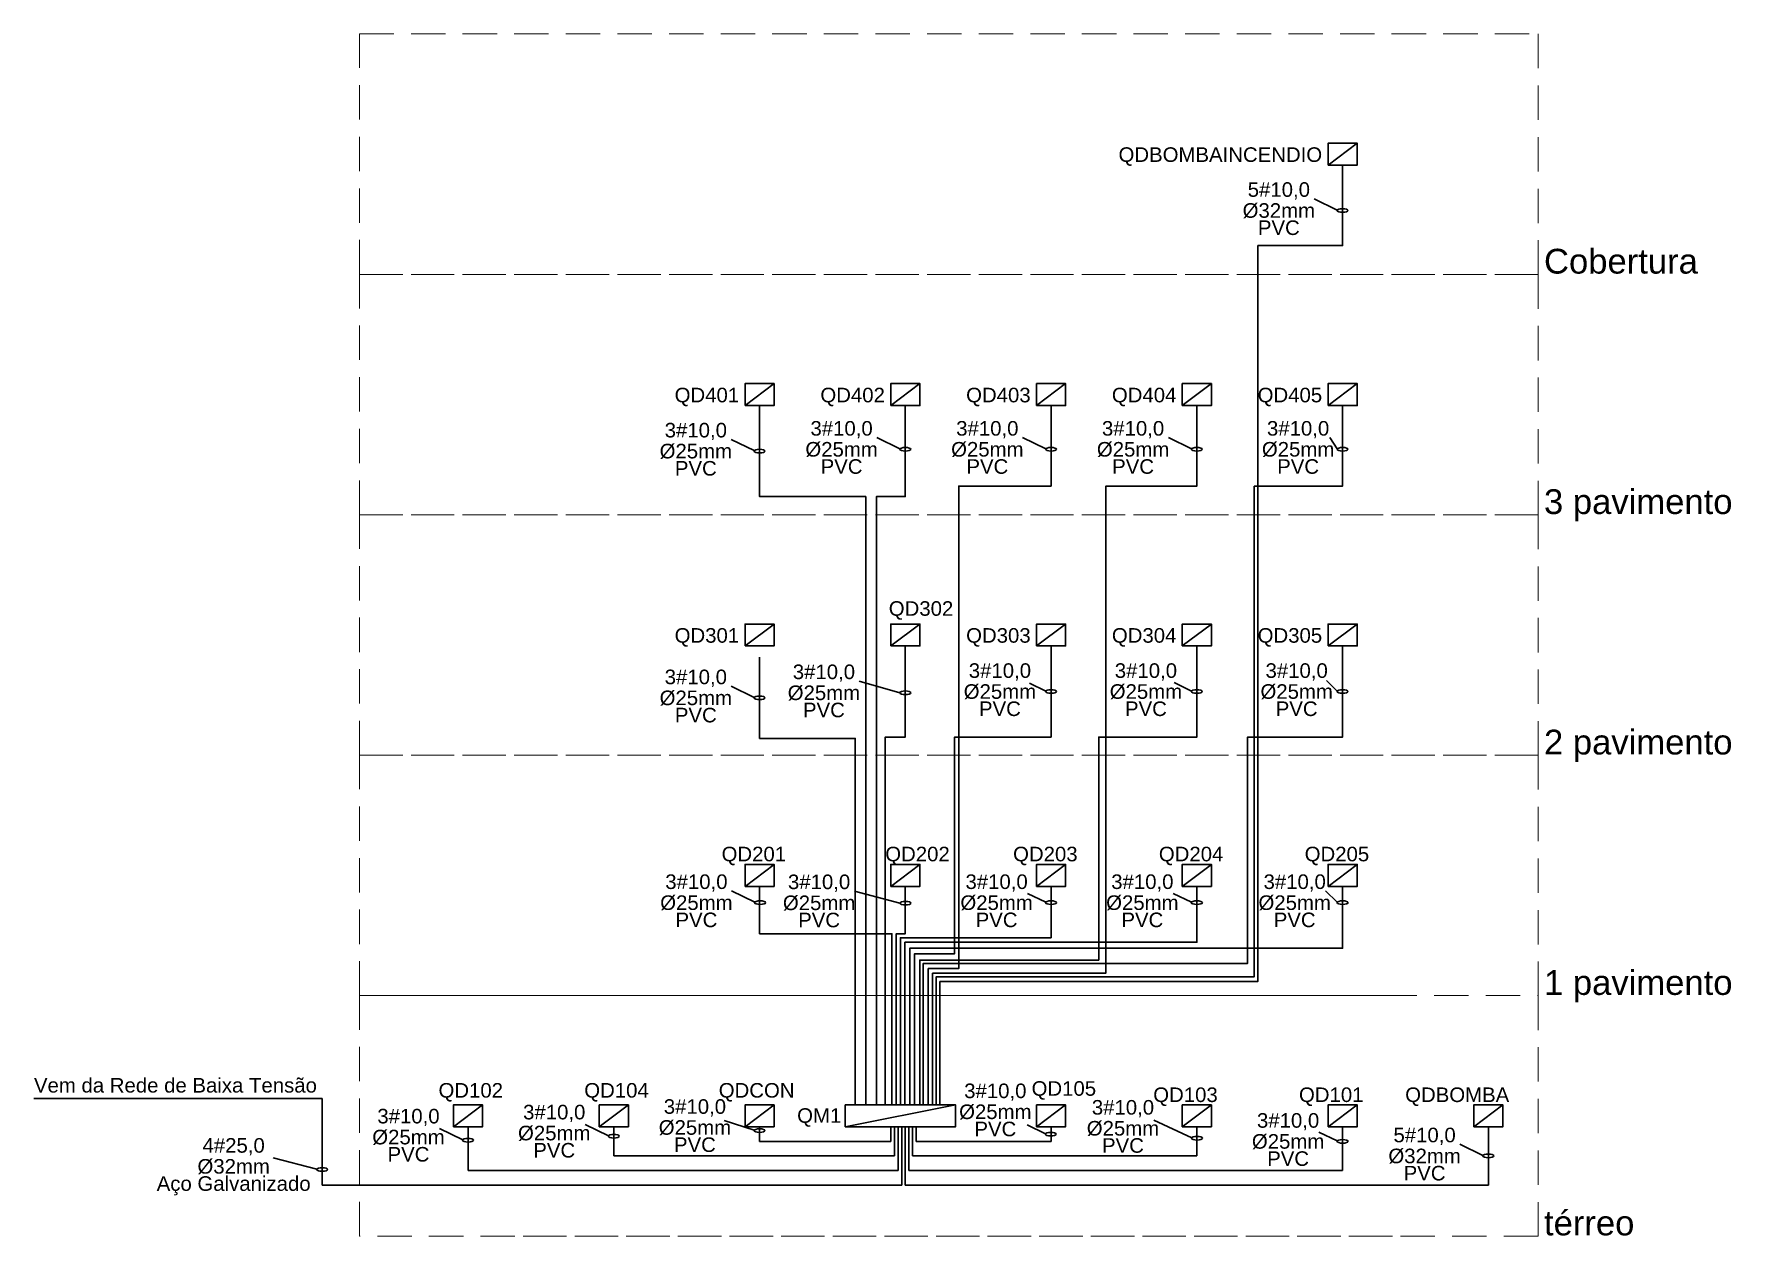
# Model space of a CAD drawing. Header units: inches. Extents: x -6.9 to 80.3, y -2.3 to 48.8.
# Drawn here: x 39.93 to 52.26, y 40.04 to 48.78 of the extents above; entities that cross this region are included whole.
import ezdxf
from ezdxf.enums import TextEntityAlignment as Align

# ---------------------------------------------------------------- set-up
doc = ezdxf.new("R2010")
doc.units = ezdxf.units.IN
doc.header["$MEASUREMENT"] = 0
doc.linetypes.add('HIDDEN', pattern=[0.375, 0.25, -0.125])
for name, color, linetype, lineweight in [('DI-Disjuntor', 1, 'Continuous', 30), ('DI-Fios', 8, 'Continuous', 30), ('DI-Linhas do diagrama', 7, 'HIDDEN', 20), ('DI-Textos do diagrama', 5, 'Continuous', 20), ('DI-Título do diagrama', 5, 'Continuous', 30), ('EL-Textos fios', 7, 'Continuous', 30), ('TEXTO', 7, 'Continuous', 20)]:
    doc.layers.add(name, color=color, linetype=linetype, lineweight=lineweight)
doc.styles.add('Arial', font='arial.ttf')

msp = doc.modelspace()

# ---------------------------------------------------------------- linework, layer by layer
at = {"layer": 'DI-Disjuntor'}
for p, q in [((49.329, 47.825), (49.5408, 47.9838)), ((45.093, 46.0776), (45.3048, 46.2365)), ((46.152, 46.0776), (46.3638, 46.2365)), ((47.211, 46.0776), (47.4228, 46.2365)), ((48.27, 46.0776), (48.4818, 46.2365)), ((49.329, 46.0776), (49.5408, 46.2365)), ((45.093, 44.3303), (45.3048, 44.4891)), ((46.152, 44.3303), (46.3638, 44.4891)), ((47.211, 44.3303), (47.4228, 44.4891)), ((48.27, 44.3303), (48.4818, 44.4891)), ((49.329, 44.3303), (49.5408, 44.4891)), ((45.093, 42.5829), (45.3048, 42.7418)), ((46.152, 42.5829), (46.3638, 42.7418)), ((47.211, 42.5829), (47.4228, 42.7418)), ((48.27, 42.5829), (48.4818, 42.7418)), ((49.329, 42.5829), (49.5408, 42.7418)), ((42.975, 40.8356), (43.1868, 40.9944)), ((44.034, 40.8356), (44.2458, 40.9944)), ((45.093, 40.8356), (45.3048, 40.9944)), ((45.8211, 40.8356), (46.6233, 40.9944)), ((47.211, 40.8356), (47.4228, 40.9944)), ((48.27, 40.8356), (48.4818, 40.9944)), ((49.329, 40.8356), (49.5408, 40.9944)), ((50.388, 40.8356), (50.5998, 40.9944))]:
    msp.add_line(p, q, dxfattribs=at)
for points in [[(49.329, 47.825), (49.329, 47.9838), (49.5408, 47.9838), (49.5408, 47.825), (49.329, 47.825)], [(45.093, 46.0776), (45.093, 46.2365), (45.3048, 46.2365), (45.3048, 46.0776), (45.093, 46.0776)], [(46.152, 46.0776), (46.152, 46.2365), (46.3638, 46.2365), (46.3638, 46.0776), (46.152, 46.0776)], [(47.211, 46.0776), (47.211, 46.2365), (47.4228, 46.2365), (47.4228, 46.0776), (47.211, 46.0776)], [(48.27, 46.0776), (48.27, 46.2365), (48.4818, 46.2365), (48.4818, 46.0776), (48.27, 46.0776)], [(49.329, 46.0776), (49.329, 46.2365), (49.5408, 46.2365), (49.5408, 46.0776), (49.329, 46.0776)], [(45.093, 44.3303), (45.093, 44.4891), (45.3048, 44.4891), (45.3048, 44.3303), (45.093, 44.3303)], [(46.152, 44.3303), (46.152, 44.4891), (46.3638, 44.4891), (46.3638, 44.3303), (46.152, 44.3303)], [(47.211, 44.3303), (47.211, 44.4891), (47.4228, 44.4891), (47.4228, 44.3303), (47.211, 44.3303)], [(48.27, 44.3303), (48.27, 44.4891), (48.4818, 44.4891), (48.4818, 44.3303), (48.27, 44.3303)], [(49.329, 44.3303), (49.329, 44.4891), (49.5408, 44.4891), (49.5408, 44.3303), (49.329, 44.3303)], [(45.093, 42.5829), (45.093, 42.7418), (45.3048, 42.7418), (45.3048, 42.5829), (45.093, 42.5829)], [(46.152, 42.5829), (46.152, 42.7418), (46.3638, 42.7418), (46.3638, 42.5829), (46.152, 42.5829)], [(47.211, 42.5829), (47.211, 42.7418), (47.4228, 42.7418), (47.4228, 42.5829), (47.211, 42.5829)], [(48.27, 42.5829), (48.27, 42.7418), (48.4818, 42.7418), (48.4818, 42.5829), (48.27, 42.5829)], [(49.329, 42.5829), (49.329, 42.7418), (49.5408, 42.7418), (49.5408, 42.5829), (49.329, 42.5829)], [(42.975, 40.8356), (42.975, 40.9944), (43.1868, 40.9944), (43.1868, 40.8356), (42.975, 40.8356)], [(44.034, 40.8356), (44.034, 40.9944), (44.2458, 40.9944), (44.2458, 40.8356), (44.034, 40.8356)], [(45.093, 40.8356), (45.093, 40.9944), (45.3048, 40.9944), (45.3048, 40.8356), (45.093, 40.8356)], [(45.8211, 40.8356), (45.8211, 40.9944), (46.6233, 40.9944), (46.6233, 40.8356), (45.8211, 40.8356)], [(47.211, 40.8356), (47.211, 40.9944), (47.4228, 40.9944), (47.4228, 40.8356), (47.211, 40.8356)], [(48.27, 40.8356), (48.27, 40.9944), (48.4818, 40.9944), (48.4818, 40.8356), (48.27, 40.8356)], [(49.329, 40.8356), (49.329, 40.9944), (49.5408, 40.9944), (49.5408, 40.8356), (49.329, 40.8356)], [(50.388, 40.8356), (50.388, 40.9944), (50.5998, 40.9944), (50.5998, 40.8356), (50.388, 40.8356)]]:
    msp.add_lwpolyline(points, close=True, dxfattribs=at)
at = {"layer": 'DI-Fios'}
for p, q in [((39.9267, 41.0416), (42.0219, 41.0416)), ((42.0219, 41.0416), (42.0219, 40.412)), ((43.0809, 40.8356), (43.0809, 40.5179)), ((44.1399, 40.8356), (44.1399, 40.6238)), ((45.1989, 40.8356), (45.1989, 40.7297)), ((46.152, 40.7297), (46.152, 40.8356)), ((46.1785, 40.6238), (46.1785, 40.8356)), ((46.2049, 40.5179), (46.2049, 40.8356)), ((46.2314, 40.412), (46.2314, 40.8356)), ((46.2314, 40.412), (46.2314, 40.8356)), ((46.2579, 40.412), (46.2579, 40.8356)), ((46.2843, 40.8356), (46.2843, 40.5179)), ((46.3108, 40.8356), (46.3108, 40.6238)), ((46.3373, 40.8356), (46.3373, 40.7297)), ((47.3169, 40.7297), (47.3169, 40.8356)), ((48.3759, 40.6238), (48.3759, 40.8356)), ((49.4349, 40.5179), (49.4349, 40.8356)), ((50.4939, 40.412), (50.4939, 40.8356)), ((45.1989, 40.7297), (46.152, 40.7297)), ((46.3373, 40.7297), (47.3169, 40.7297)), ((44.1399, 40.6238), (46.1785, 40.6238)), ((46.3108, 40.6238), (48.3759, 40.6238)), ((43.0809, 40.5179), (46.2049, 40.5179)), ((46.2843, 40.5179), (49.4349, 40.5179)), ((42.0219, 40.412), (46.2314, 40.412)), ((46.2579, 40.412), (50.4939, 40.412))]:
    msp.add_line(p, q, dxfattribs=at)
for points in [[(49.4349, 47.825), (49.4349, 47.2398), (48.8189, 47.2398)], [(48.8189, 47.2398), (48.8189, 41.8913), (46.5092, 41.8913), (46.5092, 40.9944)], [(45.9709, 40.9944), (45.9709, 45.4151), (45.1989, 45.4151), (45.1989, 46.0776)], [(46.2579, 46.0776), (46.2579, 45.4151), (46.1606, 45.4151), (46.0473, 45.4151), (46.0473, 40.9944)], [(47.3169, 46.0776), (47.3169, 45.4925), (46.6457, 45.4925), (46.6457, 41.9858), (46.4239, 41.9858), (46.4239, 40.9944)], [(48.3759, 46.0776), (48.3759, 45.4925), (47.7149, 45.4925), (47.7149, 41.9858), (47.7149, 41.9529), (46.4545, 41.9529)], [(49.4349, 46.0776), (49.4349, 45.4925), (48.7915, 45.4925)], [(48.7915, 45.4925), (48.7915, 41.9242), (46.4819, 41.9242), (46.4819, 40.9944)], [(46.2579, 44.3303), (46.2579, 43.6677), (46.1606, 43.6677), (46.112, 43.6677), (46.112, 40.9944)], [(47.3169, 44.3303), (47.3169, 43.6677), (46.6153, 43.6677), (46.6153, 42.0929), (46.325, 42.0929), (46.325, 40.9944)], [(46.3621, 40.9944), (46.3621, 42.0469), (47.6633, 42.0469), (47.6633, 43.6677), (48.3759, 43.6677), (48.3759, 44.3303)], [(49.4349, 44.3303), (49.4349, 43.6677), (48.7441, 43.6677), (48.7441, 42.0226), (46.3877, 42.0226), (46.3877, 40.9944)], [(45.1989, 44.2477), (45.1989, 43.6582), (45.894, 43.6582), (45.894, 40.9944)], [(45.1989, 42.5829), (45.1989, 42.238), (46.1606, 42.238), (46.1606, 40.9944)], [(46.2579, 42.5829), (46.2579, 42.238), (46.1923, 42.238), (46.1923, 40.9944)], [(46.2222, 40.9944), (46.2222, 42.2092), (47.3169, 42.2092), (47.3169, 42.5829)], [(46.255, 40.9944), (46.255, 42.1769), (48.3759, 42.1769), (48.3759, 42.5829)], [(49.4349, 42.5829), (49.4349, 42.1769), (49.4349, 42.1325), (46.2903, 42.1325), (46.2903, 40.9944)], [(46.4545, 40.9944), (46.4545, 40.9944), (46.4545, 41.9529)]]:
    msp.add_lwpolyline(points, dxfattribs=at)
at = {"layer": 'DI-Linhas do diagrama'}
for p, q in [((42.2913, 47.0307), (42.2913, 48.7781)), ((42.2913, 48.7781), (50.8558, 48.7781)), ((50.8558, 48.7781), (50.8558, 47.0307)), ((50.8558, 47.0307), (42.2913, 47.0307)), ((42.2913, 47.0307), (42.2913, 47.0307)), ((42.2913, 45.2834), (42.2913, 47.0307)), ((42.2913, 47.0307), (50.8558, 47.0307)), ((50.8558, 47.0307), (50.8558, 45.2834)), ((50.8558, 45.2834), (42.2913, 45.2834)), ((42.2913, 45.2834), (42.2913, 45.2834)), ((42.2913, 43.536), (42.2913, 45.2834)), ((42.2913, 45.2834), (50.8558, 45.2834)), ((50.8558, 45.2834), (50.8558, 43.536)), ((50.8558, 43.536), (42.2913, 43.536)), ((42.2913, 43.536), (42.2913, 43.536)), ((42.2913, 41.7887), (42.2913, 43.536)), ((42.2913, 43.536), (50.8558, 43.536)), ((50.8558, 43.536), (50.8558, 41.7887)), ((49.7968, 41.7887), (42.2913, 41.7887)), ((42.2913, 41.7887), (42.2913, 41.7887)), ((42.2913, 40.0413), (42.2913, 41.7887)), ((42.2913, 41.7887), (49.7968, 41.7887)), ((43.3503, 41.7887), (50.8558, 41.7887)), ((50.8558, 41.7887), (50.8558, 40.0413)), ((50.8558, 41.7887), (50.8558, 40.0413)), ((49.7968, 40.0413), (42.2913, 40.0413)), ((42.2913, 40.0413), (42.2913, 40.0413)), ((50.8558, 40.0413), (43.3503, 40.0413)), ((43.3503, 40.0413), (43.3503, 40.0413))]:
    msp.add_line(p, q, dxfattribs=at)
at = {"layer": 'EL-Textos fios'}
for p, q in [((49.3959, 47.4981), (49.2278, 47.5798)), ((45.1599, 45.7494), (44.9918, 45.8311)), ((46.2189, 45.7625), (46.0508, 45.8442)), ((47.2779, 45.7625), (47.1098, 45.8442)), ((48.3369, 45.7625), (48.1688, 45.8442)), ((49.3959, 45.7625), (49.3417, 45.8442)), ((45.1599, 43.956), (44.9918, 44.0378)), ((46.2178, 43.99), (45.9225, 44.0747)), ((47.2779, 44.002), (47.1596, 44.0596)), ((48.3369, 44.002), (48.2105, 44.0635)), ((49.3959, 44.002), (49.3188, 44.0789)), ((45.1641, 42.4676), (44.996, 42.5493)), ((46.2189, 42.4611), (45.8876, 42.5483)), ((49.3959, 42.4676), (49.3119, 42.5493)), ((47.2779, 42.4676), (47.1453, 42.532)), ((48.3369, 42.4676), (48.2044, 42.532)), ((43.0419, 40.7408), (42.8738, 40.8225)), ((44.1009, 40.7701), (43.9328, 40.8518)), ((45.1599, 40.8107), (44.9424, 40.882)), ((47.2755, 40.7852), (47.1429, 40.8496)), ((48.3384, 40.7556), (48.0645, 40.8833)), ((49.3959, 40.7326), (49.2634, 40.7971)), ((50.4549, 40.6268), (50.2868, 40.7086)), ((41.9825, 40.5281), (41.6657, 40.6098))]:
    msp.add_line(p, q, dxfattribs=at)
for centre in [(49.4349, 47.495), (45.1989, 45.7463), (46.2579, 45.7594), (47.3169, 45.7594), (48.3759, 45.7594), (49.4349, 45.7594), (45.1989, 43.953), (46.2579, 43.9899), (47.3169, 43.999), (48.3759, 43.999), (49.4349, 43.999), (45.2031, 42.4645), (46.259, 42.4608), (47.3169, 42.4645), (48.3759, 42.4645), (49.4349, 42.4645), (45.1989, 40.8076), (43.0809, 40.7377), (44.1399, 40.767), (47.3144, 40.7821), (48.3773, 40.7525), (49.4349, 40.7296), (50.4939, 40.6238), (42.0214, 40.525)]:
    msp.add_ellipse(centre, major_axis=(0.04, 0), ratio=0.3275421, dxfattribs=at)

# ---------------------------------------------------------------- texts
at = {"layer": 'DI-Textos do diagrama', "style": 'Arial'}
for s, p in [('QDBOMBAINCENDIO', (49.2864, 47.8163)), ('QD401', (45.0504, 46.0689)), ('QD402', (46.1094, 46.0689)), ('QD403', (47.1684, 46.0689)), ('QD404', (48.2274, 46.0689)), ('QD405', (49.2864, 46.0689)), ('QD302', (46.6063, 44.5176)), ('QD301', (45.0504, 44.3219)), ('QD303', (47.1684, 44.3219)), ('QD304', (48.2274, 44.3219)), ('QD305', (49.2864, 44.3219)), ('QD201', (45.3916, 42.7331)), ('QD202', (46.5807, 42.7331)), ('QD203', (47.5096, 42.7331)), ('QD204', (48.5686, 42.7331)), ('QD205', (49.6281, 42.7331)), ('Vem da Rede de Baixa Tensão', (41.9827, 41.0526)), ('QD102', (43.3348, 41.0157)), ('QD104', (44.3938, 41.0157)), ('QDCON', (45.4528, 41.0157)), ('QD105', (47.644, 41.0293)), ('QD103', (48.5278, 40.9837)), ('QD101', (49.5868, 40.9837)), ('QDBOMBA', (50.6458, 40.9837)), ('QM1', (45.7925, 40.8325))]:
    msp.add_text(s, height=0.1059, dxfattribs=at).set_placement(p, align=Align.BOTTOM_RIGHT)
at = {"layer": 'DI-Título do diagrama', "style": 'Arial'}
for s, p in [('Cobertura', (50.8982, 46.9823)), ('3 pavimento', (50.8982, 45.2349)), ('2 pavimento', (50.8982, 43.4874)), ('1 pavimento', (50.8982, 41.7399)), ('térreo', (50.8982, 39.9924))]:
    msp.add_text(s, height=0.18, dxfattribs=at).set_placement(p, align=Align.BOTTOM_LEFT)
at = {"layer": 'TEXTO', "style": 'Arial'}
for s, p in [('5#10,0', (48.9717, 47.5624)), ('%%C32mm', (48.9717, 47.4102)), ('PVC', (48.9717, 47.2851)), ('3#10,0', (44.7357, 45.8138)), ('3#10,0', (45.7947, 45.8269)), ('3#10,0', (46.8537, 45.8269)), ('3#10,0', (47.9127, 45.8269)), ('3#10,0', (49.1117, 45.8269)), ('%%C25mm', (44.7357, 45.6615)), ('%%C25mm', (45.7947, 45.6746)), ('%%C25mm', (46.8537, 45.6746)), ('%%C25mm', (47.9127, 45.6746)), ('%%C25mm', (49.1117, 45.6746)), ('PVC', (44.7357, 45.5364)), ('PVC', (45.7947, 45.5495)), ('PVC', (46.8537, 45.5495)), ('PVC', (47.9127, 45.5495)), ('PVC', (49.1117, 45.5495)), ('3#10,0', (44.7357, 44.0204)), ('3#10,0', (45.6664, 44.0574)), ('3#10,0', (46.9452, 44.0664)), ('3#10,0', (48.006, 44.0664)), ('3#10,0', (49.1012, 44.0664)), ('%%C25mm', (45.6664, 43.9051)), ('%%C25mm', (46.9452, 43.9141)), ('%%C25mm', (48.006, 43.9141)), ('%%C25mm', (49.1012, 43.9141)), ('%%C25mm', (44.7357, 43.8681)), ('PVC', (45.6664, 43.78)), ('PVC', (46.9452, 43.789)), ('PVC', (48.006, 43.789)), ('PVC', (49.1012, 43.789)), ('PVC', (44.7357, 43.743)), ('3#10,0', (44.7399, 42.532)), ('3#10,0', (45.6314, 42.531)), ('3#10,0', (46.921, 42.532)), ('3#10,0', (47.98, 42.532)), ('3#10,0', (49.0868, 42.532)), ('%%C25mm', (44.7399, 42.3797)), ('%%C25mm', (45.6314, 42.3787)), ('%%C25mm', (46.921, 42.3797)), ('%%C25mm', (47.98, 42.3797)), ('%%C25mm', (49.0868, 42.3797)), ('PVC', (44.7399, 42.2546)), ('PVC', (45.6314, 42.2536)), ('PVC', (46.921, 42.2546)), ('PVC', (47.98, 42.2546)), ('PVC', (49.0868, 42.2546)), ('3#10,0', (46.9118, 41.0121)), ('3#10,0', (42.6479, 40.8283)), ('3#10,0', (43.7069, 40.8576)), ('3#10,0', (44.7292, 40.8981)), ('%%C25mm', (46.9118, 40.8599)), ('3#10,0', (47.8392, 40.8923)), ('%%C25mm', (42.6479, 40.676)), ('%%C25mm', (43.7069, 40.7053)), ('%%C25mm', (44.7292, 40.7459)), ('PVC', (46.9118, 40.7348)), ('%%C25mm', (47.8392, 40.74)), ('3#10,0', (49.039, 40.797)), ('5#10,0', (50.0307, 40.6912)), ('4#25,0', (41.3778, 40.6156)), ('PVC', (43.7069, 40.5802)), ('PVC', (44.7292, 40.6208)), ('PVC', (47.8392, 40.615)), ('%%C25mm', (49.039, 40.6447)), ('%%C32mm', (41.3778, 40.4633)), ('PVC', (42.6479, 40.5509)), ('PVC', (49.039, 40.5196)), ('%%C32mm', (50.0307, 40.5389)), ('Aço Galvanizado', (41.3778, 40.3382)), ('PVC', (50.0307, 40.4138))]:
    msp.add_text(s, height=0.1059, dxfattribs=at).set_placement(p, align=Align.BOTTOM_CENTER)

doc.saveas('drawing.dxf')
